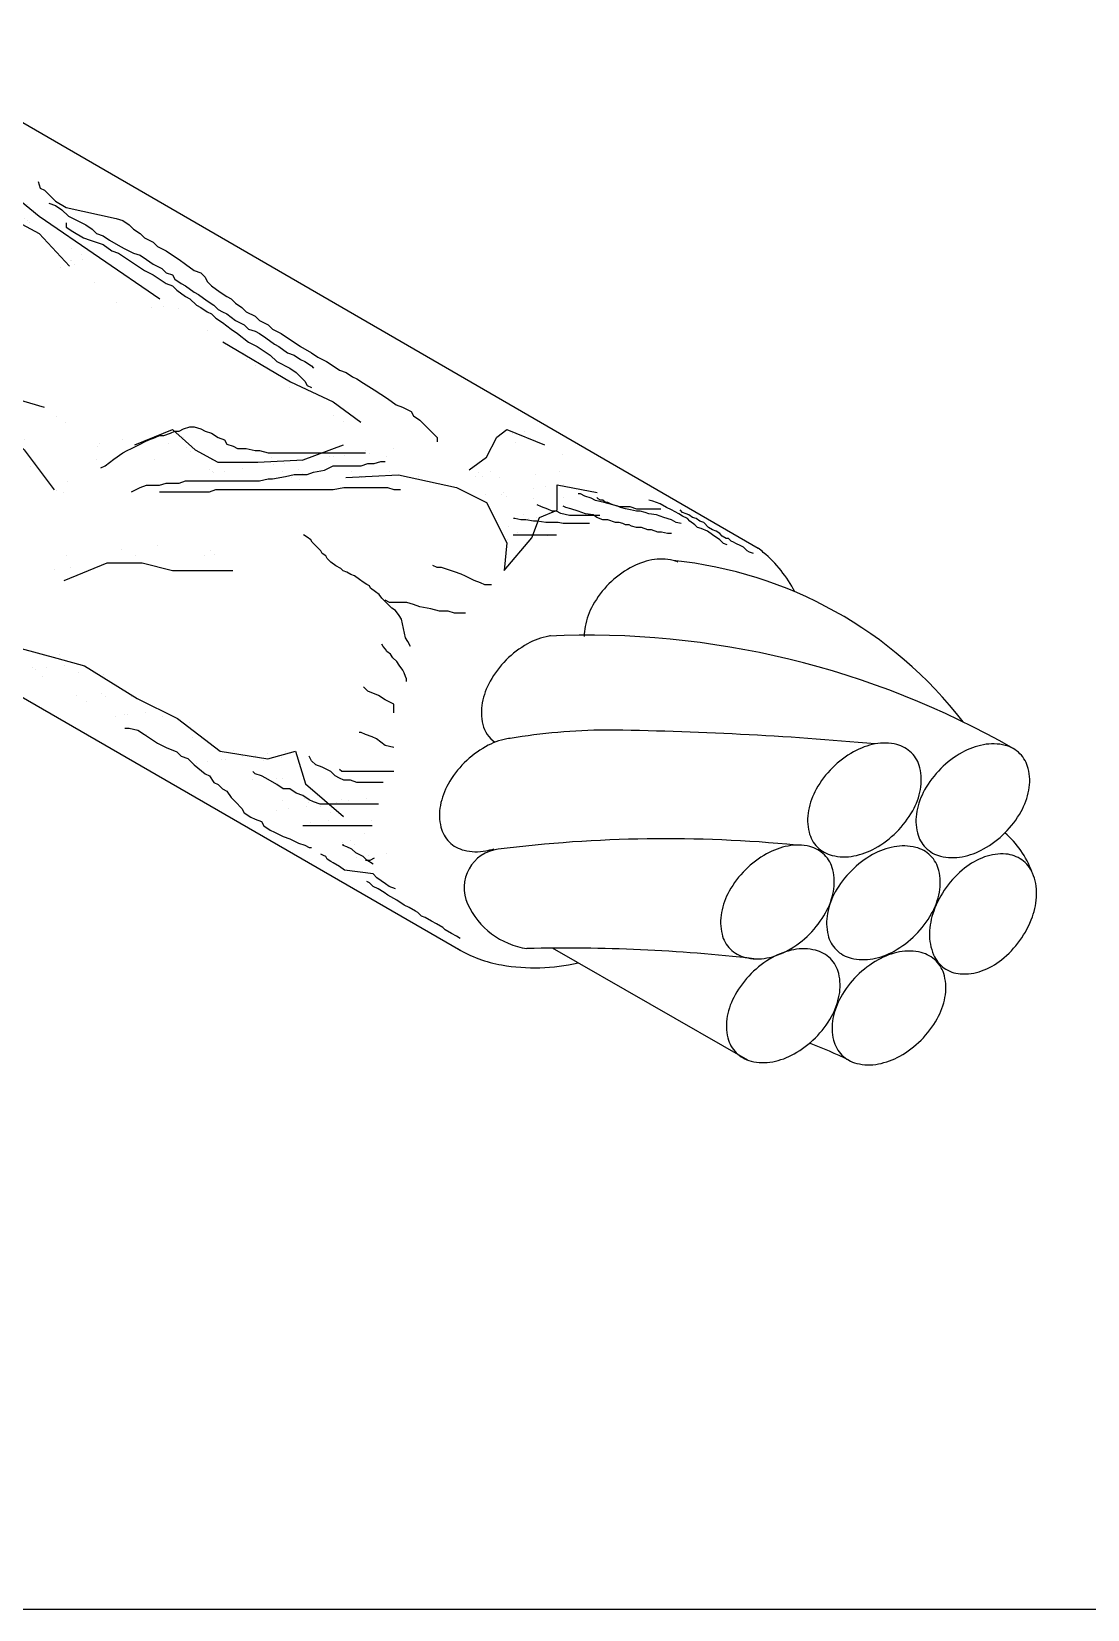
# Model space of a CAD drawing. Extents: x -1836 to 8857, y -4220 to 3051.
# Drawn here: x 7553 to 7609.9, y 2457.9 to 2542.9 of the extents above; entities that cross this region are included whole.
import ezdxf

# ---------------------------------------------------------------- set-up
doc = ezdxf.new("R2010")
doc.units = 0
doc.header["$MEASUREMENT"] = 0
doc.layers.get('0').update_dxf_attribs({"linetype": 'CONTINUOUS'})
doc.layers.add('15', color=1, linetype='CONTINUOUS')
doc.layers.add('25', color=2, linetype='CONTINUOUS')

# ---------------------------------------------------------------- blocks, each defined once
blk = doc.blocks.new('*X55')
at = {"color": 0}
for p, q in [((4154.692, -675.104), (4154.692, -675.104)), ((4158.039, -676.789), (4158.039, -676.789)), ((4158.305, -677.217), (4158.305, -677.217)), ((4158.975, -677.466), (4158.975, -677.466)), ((4159.16, -677.634), (4159.16, -677.634)), ((4159.391, -677.726), (4159.391, -677.726)), ((4160.03, -678.432), (4160.03, -678.432)), ((4160.66, -678.728), (4160.66, -678.728)), ((4161.919, -679.33), (4161.919, -679.33)), ((4162.071, -679.62), (4162.071, -679.62)), ((4165.533, -681.444), (4165.533, -681.444)), ((4168.425, -682.694), (4168.425, -682.694)), ((4169.147, -683.557), (4169.147, -683.557)), ((4169.185, -683.188), (4169.185, -683.188)), ((4169.667, -683.489), (4169.667, -683.489)), ((4170.18, -684.1), (4170.18, -684.1)), ((4170.364, -684.269), (4170.364, -684.269)), ((4170.407, -683.957), (4170.407, -683.957)), ((4170.829, -684.225), (4170.829, -684.225)), ((4171.426, -684.292), (4171.426, -684.292)), ((4172.347, -685.192), (4172.347, -685.192)), ((4172.695, -685.294), (4172.695, -685.294)), ((4172.76, -685.67), (4172.76, -685.67)), ((4173.281, -685.602), (4173.281, -685.602)), ((4174.107, -686.186), (4174.107, -686.186)), ((4174.329, -686.455), (4174.329, -686.455)), ((4174.751, -686.724), (4174.751, -686.724)), ((4175.459, -687.123), (4175.459, -687.123)), ((4176.269, -687.691), (4176.269, -687.691)), ((4176.374, -687.784), (4176.374, -687.784)), ((4176.895, -687.715), (4176.895, -687.715)), ((4177.47, -687.148), (4177.47, -687.148)), ((4177.708, -687.608), (4177.708, -687.608)), ((4176.728, -688.125), (4176.728, -688.125)), ((4178.34, -687.945), (4178.34, -687.945)), ((4179.429, -688.028), (4179.429, -688.028)), ((4178.251, -688.953), (4178.251, -688.953)), ((4178.673, -689.222), (4178.673, -689.222)), ((4179.335, -688.857), (4179.335, -688.857)), ((4179.519, -689.026), (4179.519, -689.026)), ((4180.698, -689.029), (4180.698, -689.029)), ((4179.988, -689.897), (4179.988, -689.897)), ((4180.389, -689.823), (4180.389, -689.823)), ((4180.509, -689.829), (4180.509, -689.829)), ((4181.322, -689.722), (4181.322, -689.722)), ((4182.109, -689.921), (4182.109, -689.921)), ((4183.305, -690.184), (4183.305, -690.184)), ((4181.385, -690.735), (4181.385, -690.735)), ((4181.569, -690.904), (4181.569, -690.904)), ((4183.461, -690.859), (4183.461, -690.859)), ((4183.602, -692.011), (4183.602, -692.011)), ((4184.122, -691.942), (4184.122, -691.942)), ((4184.73, -691.86), (4184.73, -691.86)), ((4184.935, -691.835), (4184.935, -691.835)), ((4185.287, -691.446), (4185.287, -691.446)), ((4185.708, -691.715), (4185.708, -691.715)), ((4186.294, -691.656), (4186.294, -691.656)), ((4186.44, -691.736), (4186.44, -691.736)), ((4186.625, -691.905), (4186.625, -691.905)), ((4186.814, -691.588), (4186.814, -691.588)), ((4187.431, -691.763), (4187.431, -691.763)), ((4187.627, -691.481), (4187.627, -691.481)), ((4186.142, -692.752), (4186.142, -692.752)), ((4187.227, -692.682), (4187.227, -692.682)), ((4187.495, -692.702), (4187.495, -692.702)), ((4187.216, -694.124), (4187.216, -694.124)), ((4187.494, -693.69), (4187.494, -693.69)), ((4187.736, -694.055), (4187.736, -694.055)), ((4188.49, -693.614), (4188.49, -693.614)), ((4188.549, -693.948), (4188.549, -693.948)), ((4188.674, -693.783), (4188.674, -693.783)), ((4189.209, -693.945), (4189.209, -693.945)), ((4189.63, -694.213), (4189.63, -694.213)), ((4189.907, -693.77), (4189.907, -693.77)), ((4190.112, -693.656), (4190.112, -693.656)), ((4190.428, -693.701), (4190.428, -693.701)), ((4191.241, -693.594), (4191.241, -693.594)), ((4188.763, -694.691), (4188.763, -694.691)), ((4189.544, -694.58), (4189.544, -694.58)), ((4191.464, -694.594), (4191.464, -694.594)), ((4190.175, -695.583), (4190.175, -695.583)), ((4190.54, -695.492), (4190.54, -695.492)), ((4191.148, -695.18), (4191.148, -695.18)), ((4190.724, -695.661), (4190.724, -695.661)), ((4190.829, -696.237), (4190.829, -696.237)), ((4191.35, -696.169), (4191.35, -696.169)), ((4192.163, -696.062), (4192.163, -696.062))]:
    blk.add_line(p, q, dxfattribs=at)
blk = doc.blocks.new('*X56')
at = {"color": 0}
for p, q in [((4163.139, -661.42), (4163.139, -661.42)), ((4164.899, -661.1), (4164.899, -661.1)), ((4165.411, -661.256), (4165.411, -661.256)), ((4166.253, -661.414), (4166.253, -661.414)), ((4168.775, -661.019), (4168.775, -661.019)), ((4163.56, -661.688), (4163.56, -661.688)), ((4162.762, -662.774), (4162.762, -662.774)), ((4168.193, -662.65), (4168.193, -662.65)), ((4168.488, -662.931), (4168.488, -662.931)), ((4169.846, -662.752), (4169.846, -662.752)), ((4170.367, -662.683), (4170.367, -662.683)), ((4170.824, -662.897), (4170.824, -662.897)), ((4171.18, -662.576), (4171.18, -662.576)), ((4171.307, -662.644), (4171.307, -662.644)), ((4162.291, -663.746), (4162.291, -663.746)), ((4162.857, -663.216), (4162.857, -663.216)), ((4163.104, -663.639), (4163.104, -663.639)), ((4163.758, -663.686), (4163.758, -663.686)), ((4168.032, -663.195), (4168.032, -663.195)), ((4170.733, -663.097), (4170.733, -663.097)), ((4173.351, -663.064), (4173.351, -663.064)), ((4161.771, -663.815), (4161.771, -663.815)), ((4167.482, -664.187), (4167.482, -664.187)), ((4167.818, -663.775), (4167.818, -663.775)), ((4169.444, -664.087), (4169.444, -664.087)), ((4170.175, -663.912), (4170.175, -663.912)), ((4170.596, -664.181), (4170.596, -664.181)), ((4171.82, -663.809), (4171.82, -663.809)), ((4172.002, -664.099), (4172.002, -664.099)), ((4172.004, -663.978), (4172.004, -663.978)), ((4173.289, -663.907), (4173.289, -663.907)), ((4173.71, -664.175), (4173.71, -664.175)), ((4174.703, -664.002), (4174.703, -664.002)), ((4162.772, -665.165), (4162.772, -665.165)), ((4162.92, -665.143), (4162.92, -665.143)), ((4170.796, -665.024), (4170.796, -665.024)), ((4171.289, -665.151), (4171.289, -665.151)), ((4172.102, -665.044), (4172.102, -665.044)), ((4172.114, -665.148), (4172.114, -665.148)), ((4173.869, -665.687), (4173.869, -665.687)), ((4174.054, -665.856), (4174.054, -665.856)), ((4162.693, -666.283), (4162.693, -666.283)), ((4162.801, -666.442), (4162.801, -666.442)), ((4163.213, -666.214), (4163.213, -666.214)), ((4164.026, -666.107), (4164.026, -666.107)), ((4164.188, -666.144), (4164.188, -666.144)), ((4174.096, -666.411), (4174.096, -666.411)), ((4162.986, -666.611), (4162.986, -666.611)), ((4165.176, -666.696), (4165.176, -666.696)), ((4165.6, -667.036), (4165.6, -667.036)), ((4174.518, -666.679), (4174.518, -666.679)), ((4174.924, -666.653), (4174.924, -666.653)), ((4175.715, -667.157), (4175.715, -667.157)), ((4176.035, -666.93), (4176.035, -666.93)), ((4163.856, -667.408), (4163.856, -667.408)), ((4175.919, -667.566), (4175.919, -667.566)), ((4176.036, -667.647), (4176.036, -667.647)), ((4176.103, -667.734), (4176.103, -667.734)), ((4164.135, -668.682), (4164.135, -668.682)), ((4164.251, -668.071), (4164.251, -668.071)), ((4164.851, -668.32), (4164.851, -668.32)), ((4164.948, -668.575), (4164.948, -668.575)), ((4165.035, -668.489), (4165.035, -668.489)), ((4163.046, -668.996), (4163.046, -668.996)), ((4163.615, -668.75), (4163.615, -668.75)), ((4165.562, -668.932), (4165.562, -668.932)), ((4165.983, -669.201), (4165.983, -669.201)), ((4178.018, -668.909), (4178.018, -668.909)), ((4178.44, -669.178), (4178.44, -669.178)), ((4178.516, -669.378), (4178.516, -669.378)), ((4164.314, -669.998), (4164.314, -669.998)), ((4177.51, -669.749), (4177.51, -669.749)), ((4177.969, -669.444), (4177.969, -669.444)), ((4177.996, -669.446), (4177.996, -669.446)), ((4178.153, -669.613), (4178.153, -669.613)), ((4164.387, -670.173), (4164.387, -670.173)), ((4167.501, -670.168), (4167.501, -670.168)), ((4179.023, -670.41), (4179.023, -670.41)), ((4165.057, -671.15), (4165.057, -671.15)), ((4165.726, -670.89), (4165.726, -670.89)), ((4165.87, -671.043), (4165.87, -671.043)), ((4166.369, -671.436), (4166.369, -671.436)), ((4169.483, -671.43), (4169.483, -671.43)), ((4180.018, -671.322), (4180.018, -671.322)), ((4182.13, -671.491), (4182.13, -671.491)), ((4163.677, -671.71), (4163.677, -671.71)), ((4164.377, -671.925), (4164.377, -671.925)), ((4164.949, -672.042), (4164.949, -672.042)), ((4166.791, -671.705), (4166.791, -671.705)), ((4167.078, -671.827), (4167.078, -671.827)), ((4169.905, -671.699), (4169.905, -671.699)), ((4181.609, -671.56), (4181.609, -671.56)), ((4182.832, -671.59), (4182.832, -671.59)), ((4165.195, -672.677), (4165.195, -672.677)), ((4165.789, -672.817), (4165.789, -672.817)), ((4165.944, -672.954), (4165.944, -672.954)), ((4171.423, -672.666), (4171.423, -672.666)), ((4184.1, -672.592), (4184.1, -672.592)), ((4165.979, -673.617), (4165.979, -673.617)), ((4166.128, -673.123), (4166.128, -673.123)), ((4166.792, -673.51), (4166.792, -673.51)), ((4185.512, -673.484), (4185.512, -673.484)), ((4185.744, -673.605), (4185.744, -673.605)), ((4165.459, -673.686), (4165.459, -673.686)), ((4166.998, -673.92), (4166.998, -673.92)), ((4167.141, -673.754), (4167.141, -673.754)), ((4167.177, -673.94), (4167.177, -673.94)), ((4173.405, -673.929), (4173.405, -673.929)), ((4173.827, -674.197), (4173.827, -674.197)), ((4185.862, -673.906), (4185.862, -673.906)), ((4186.283, -674.175), (4186.283, -674.175)), ((4175.345, -675.165), (4175.345, -675.165)), ((4187.801, -675.142), (4187.801, -675.142)), ((4177.327, -676.427), (4177.327, -676.427)), ((4189.783, -676.405), (4189.783, -676.405)), ((4173.792, -676.552), (4173.792, -676.552)), ((4174.104, -676.799), (4174.104, -676.799)), ((4177.749, -676.696), (4177.749, -676.696)), ((4190.205, -676.673), (4190.205, -676.673)), ((4197.834, -677.191), (4197.834, -677.191)), ((4198.355, -677.123), (4198.355, -677.123)), ((4175.099, -677.711), (4175.099, -677.711)), ((4175.144, -677.489), (4175.144, -677.489)), ((4175.283, -677.88), (4175.283, -677.88)), ((4175.378, -677.558), (4175.378, -677.558)), ((4175.899, -677.49), (4175.899, -677.49)), ((4179.16, -677.8), (4179.16, -677.8)), ((4179.267, -677.663), (4179.267, -677.663)), ((4180.32, -677.468), (4180.32, -677.468)), ((4182.381, -677.657), (4182.381, -677.657)), ((4183.02, -677.371), (4183.02, -677.371)), ((4183.161, -677.834), (4183.161, -677.834)), ((4192.451, -677.9), (4192.451, -677.9)), ((4197.952, -677.629), (4197.952, -677.629)), ((4176.413, -678.491), (4176.413, -678.491)), ((4179.114, -678.394), (4179.114, -678.394)), ((4181.731, -678.36), (4181.731, -678.36)), ((4183.345, -678.003), (4183.345, -678.003)), ((4184.289, -678.372), (4184.289, -678.372)), ((4186.99, -678.275), (4186.99, -678.275)), ((4187.067, -678.609), (4187.067, -678.609)), ((4187.588, -678.54), (4187.588, -678.54)), ((4188.401, -678.433), (4188.401, -678.433)), ((4189.608, -678.242), (4189.608, -678.242)), ((4189.759, -678.254), (4189.759, -678.254)), ((4190.279, -678.186), (4190.279, -678.186)), ((4191.092, -678.079), (4191.092, -678.079)), ((4191.223, -677.957), (4191.223, -677.957)), ((4191.407, -678.126), (4191.407, -678.126)), ((4192.166, -678.254), (4192.166, -678.254)), ((4200.043, -678.136), (4200.043, -678.136)), ((4176.153, -678.677), (4176.153, -678.677)), ((4184.215, -678.8), (4184.215, -678.8)), ((4184.363, -678.92), (4184.363, -678.92)), ((4184.375, -678.963), (4184.375, -678.963)), ((4184.896, -678.895), (4184.896, -678.895)), ((4185.709, -678.787), (4185.709, -678.787)), ((4187.477, -678.914), (4187.477, -678.914)), ((4187.899, -679.183), (4187.899, -679.183)), ((4188.217, -678.834), (4188.217, -678.834)), ((4188.259, -679.277), (4188.259, -679.277)), ((4188.401, -679.003), (4188.401, -679.003)), ((4190.591, -678.909), (4190.591, -678.909)), ((4190.96, -679.179), (4190.96, -679.179)), ((4191.013, -679.177), (4191.013, -679.177)), ((4192.277, -678.923), (4192.277, -678.923)), ((4193.578, -679.146), (4193.578, -679.146)), ((4196.136, -679.158), (4196.136, -679.158)), ((4196.279, -678.957), (4196.279, -678.957)), ((4196.463, -679.126), (4196.463, -679.126)), ((4196.819, -678.897), (4196.819, -678.897)), ((4197.241, -679.166), (4197.241, -679.166)), ((4198.837, -679.061), (4198.837, -679.061)), ((4199.933, -678.892), (4199.933, -678.892)), ((4177.149, -679.589), (4177.149, -679.589)), ((4177.333, -679.758), (4177.333, -679.758)), ((4177.634, -679.851), (4177.634, -679.851)), ((4177.825, -679.383), (4177.825, -679.383)), ((4196.064, -680.013), (4196.064, -680.013)), ((4196.585, -679.945), (4196.585, -679.945)), ((4197.333, -679.923), (4197.333, -679.923)), ((4197.398, -679.838), (4197.398, -679.838)), ((4197.547, -680.05), (4197.547, -680.05)), ((4198.756, -679.659), (4198.756, -679.659)), ((4199.277, -679.59), (4199.277, -679.59)), ((4200.09, -679.483), (4200.09, -679.483)), ((4198.759, -680.133), (4198.759, -680.133)), ((4200.106, -680.062), (4200.106, -680.062)), ((4197.627, -681.402), (4197.627, -681.402)), ((4198.328, -680.835), (4198.328, -680.835)), ((4198.513, -681.004), (4198.513, -681.004)), ((4198.9, -680.988), (4198.9, -680.988)), ((4197.61, -681.977), (4197.61, -681.977)), ((4198.049, -681.67), (4198.049, -681.67)), ((4199.383, -681.801), (4199.383, -681.801)), ((4177.768, -682.677), (4177.768, -682.677)), ((4180.253, -682.433), (4180.253, -682.433)), ((4180.882, -682.671), (4180.882, -682.671)), ((4181.857, -682.214), (4181.857, -682.214)), ((4183.996, -682.666), (4183.996, -682.666)), ((4184.254, -682.468), (4184.254, -682.468)), ((4184.438, -682.637), (4184.438, -682.637)), ((4197.507, -682.413), (4197.507, -682.413)), ((4177.247, -683.311), (4177.247, -683.311)), ((4177.95, -683.236), (4177.95, -683.236))]:
    blk.add_line(p, q, dxfattribs=at)

msp = doc.modelspace()

# ---------------------------------------------------------------- linework, layer by layer
at = {"layer": '15'}
for p, q in [((7544.073, 2542.898), (7592.185, 2515.061)), ((7528.678, 2520.804), (7576.165, 2493.387)), ((7591.62, 2487.486), (7581.095, 2493.518))]:
    msp.add_line(p, q, dxfattribs=at)
at = {"layer": '15', "color": 1}
for p, q in [((7553.382, 2534.815), (7553.499, 2534.465)), ((7553.499, 2534.465), (7553.733, 2534.348)), ((7553.733, 2534.348), (7554.318, 2533.764)), ((7553.967, 2533.647), (7554.318, 2533.53)), ((7554.318, 2533.764), (7554.902, 2533.413)), ((7554.318, 2533.53), (7554.668, 2533.296)), ((7554.668, 2533.296), (7555.019, 2532.946)), ((7554.902, 2533.413), (7557.591, 2532.829)), ((7554.902, 2532.595), (7554.902, 2532.362)), ((7554.902, 2532.362), (7555.253, 2532.128)), ((7555.019, 2532.946), (7555.487, 2532.712)), ((7555.487, 2532.712), (7555.954, 2532.479)), ((7555.954, 2532.479), (7556.305, 2532.245)), ((7557.591, 2532.829), (7557.942, 2532.712)), ((7557.942, 2532.712), (7558.292, 2532.479)), ((7558.292, 2532.479), (7558.526, 2532.245)), ((7555.253, 2532.128), (7555.837, 2531.777)), ((7555.837, 2531.777), (7556.188, 2531.661)), ((7556.188, 2531.661), (7556.889, 2531.427)), ((7556.305, 2532.245), (7556.539, 2532.011)), ((7556.539, 2532.011), (7556.889, 2531.894)), ((7556.889, 2531.894), (7557.24, 2531.661)), ((7557.24, 2531.661), (7557.825, 2531.31)), ((7558.526, 2532.245), (7558.877, 2532.011)), ((7558.877, 2532.011), (7559.111, 2531.777)), ((7559.111, 2531.777), (7559.578, 2531.544)), ((7559.578, 2531.544), (7559.812, 2531.31)), ((7556.889, 2531.427), (7557.357, 2531.076)), ((7557.357, 2531.076), (7557.708, 2530.96)), ((7557.708, 2530.96), (7558.409, 2530.492)), ((7557.825, 2531.31), (7558.058, 2531.193)), ((7558.058, 2531.193), (7558.526, 2530.96)), ((7558.526, 2530.96), (7558.877, 2530.843)), ((7558.877, 2530.843), (7559.227, 2530.609)), ((7559.812, 2531.31), (7560.28, 2531.076)), ((7560.28, 2531.076), (7560.63, 2530.843)), ((7560.63, 2530.843), (7560.981, 2530.609)), ((7558.409, 2530.492), (7559.111, 2530.025)), ((7559.111, 2530.025), (7559.578, 2529.791)), ((7559.227, 2530.609), (7559.578, 2530.375)), ((7559.578, 2530.375), (7560.046, 2530.142)), ((7559.578, 2529.791), (7560.28, 2529.324)), ((7560.046, 2530.142), (7560.28, 2529.908)), ((7560.28, 2529.908), (7560.63, 2529.791)), ((7560.63, 2529.791), (7560.747, 2529.557)), ((7560.981, 2530.609), (7561.332, 2530.375)), ((7561.332, 2530.375), (7561.799, 2530.025)), ((7561.799, 2530.025), (7562.15, 2529.908)), ((7562.15, 2529.908), (7562.384, 2529.674)), ((7560.28, 2529.324), (7560.63, 2529.207)), ((7560.63, 2529.207), (7560.864, 2528.973)), ((7560.747, 2529.557), (7561.098, 2529.324)), ((7560.864, 2528.973), (7561.332, 2528.623)), ((7561.098, 2529.324), (7561.332, 2529.207)), ((7561.332, 2529.207), (7561.799, 2528.856)), ((7562.384, 2529.674), (7562.501, 2529.441)), ((7562.501, 2529.441), (7562.735, 2529.207)), ((7562.735, 2529.207), (7563.202, 2528.856)), ((7561.332, 2528.623), (7561.566, 2528.506)), ((7561.566, 2528.506), (7561.916, 2528.155)), ((7561.799, 2528.856), (7562.033, 2528.74)), ((7561.916, 2528.155), (7562.15, 2528.038)), ((7562.033, 2528.74), (7562.501, 2528.389)), ((7562.501, 2528.389), (7562.851, 2528.155)), ((7562.851, 2528.155), (7563.085, 2527.922)), ((7563.202, 2528.856), (7563.553, 2528.623)), ((7563.553, 2528.623), (7563.787, 2528.506)), ((7563.787, 2528.506), (7564.02, 2528.272)), ((7564.02, 2528.272), (7564.371, 2528.038)), ((7562.15, 2528.038), (7562.501, 2527.805)), ((7562.501, 2527.805), (7562.735, 2527.688)), ((7562.735, 2527.688), (7562.968, 2527.454)), ((7562.968, 2527.454), (7563.319, 2527.221)), ((7563.085, 2527.922), (7563.319, 2527.805)), ((7563.319, 2527.805), (7563.553, 2527.688)), ((7563.553, 2527.688), (7564.02, 2527.337)), ((7564.02, 2527.337), (7564.488, 2527.104)), ((7564.371, 2528.038), (7564.605, 2527.805)), ((7564.605, 2527.805), (7565.073, 2527.571)), ((7565.073, 2527.571), (7565.306, 2527.337)), ((7565.306, 2527.337), (7565.774, 2527.104)), ((7563.319, 2527.221), (7563.787, 2526.87)), ((7563.787, 2526.87), (7564.137, 2526.636)), ((7564.137, 2526.636), (7564.722, 2526.169)), ((7564.488, 2527.104), (7564.722, 2526.87)), ((7564.722, 2526.87), (7565.073, 2526.753)), ((7565.073, 2526.753), (7565.306, 2526.636)), ((7565.306, 2526.636), (7565.657, 2526.403)), ((7565.657, 2526.403), (7566.125, 2526.052)), ((7565.774, 2527.104), (7566.008, 2526.87)), ((7566.008, 2526.87), (7566.475, 2526.636)), ((7566.475, 2526.636), (7566.826, 2526.403)), ((7566.826, 2526.403), (7567.177, 2526.169)), ((7564.722, 2526.169), (7565.19, 2525.935)), ((7565.19, 2525.935), (7565.891, 2525.468)), ((7566.125, 2526.052), (7566.359, 2525.935)), ((7566.359, 2525.935), (7566.826, 2525.585)), ((7566.826, 2525.585), (7567.177, 2525.468)), ((7567.177, 2526.169), (7567.528, 2525.935)), ((7567.528, 2525.935), (7568.112, 2525.585)), ((7568.112, 2525.585), (7568.463, 2525.351)), ((7565.891, 2525.468), (7566.242, 2525.117)), ((7566.242, 2525.117), (7566.943, 2524.767)), ((7566.943, 2524.767), (7567.294, 2524.533)), ((7567.177, 2525.468), (7567.528, 2525.234)), ((7567.528, 2525.234), (7567.761, 2525.117)), ((7567.761, 2525.117), (7568.112, 2524.884)), ((7568.112, 2524.884), (7568.229, 2524.767)), ((7568.463, 2525.351), (7568.93, 2525.117)), ((7568.93, 2525.117), (7569.281, 2524.884)), ((7569.281, 2524.884), (7569.632, 2524.65)), ((7567.294, 2524.533), (7567.761, 2524.066)), ((7567.761, 2524.066), (7567.878, 2523.832)), ((7569.632, 2524.65), (7569.983, 2524.533)), ((7569.983, 2524.533), (7570.333, 2524.3)), ((7570.333, 2524.3), (7570.567, 2524.183)), ((7570.567, 2524.183), (7570.918, 2523.949)), ((7570.918, 2523.949), (7571.502, 2523.598)), ((7567.878, 2523.832), (7568.112, 2523.715)), ((7571.502, 2523.598), (7571.853, 2523.365)), ((7571.853, 2523.365), (7572.204, 2523.131)), ((7572.204, 2523.131), (7572.671, 2522.781)), ((7572.671, 2522.781), (7573.022, 2522.664)), ((7573.022, 2522.664), (7573.49, 2522.43)), ((7573.49, 2522.43), (7573.606, 2522.196)), ((7573.606, 2522.196), (7573.957, 2521.963)), ((7560.513, 2521.262), (7560.747, 2521.378)), ((7560.747, 2521.378), (7560.981, 2521.378)), ((7560.981, 2521.378), (7561.215, 2521.495)), ((7561.215, 2521.495), (7561.566, 2521.612)), ((7561.566, 2521.612), (7561.799, 2521.612)), ((7561.799, 2521.612), (7562.15, 2521.495)), ((7562.15, 2521.495), (7562.384, 2521.378)), ((7562.384, 2521.378), (7562.735, 2521.262)), ((7573.957, 2521.963), (7574.425, 2521.495)), ((7574.425, 2521.495), (7574.892, 2521.028)), ((7558.175, 2520.327), (7558.409, 2520.444)), ((7558.409, 2520.444), (7558.877, 2520.677)), ((7558.877, 2520.677), (7559.111, 2520.794)), ((7559.111, 2520.794), (7559.344, 2520.911)), ((7559.344, 2520.911), (7559.695, 2521.028)), ((7559.695, 2521.028), (7559.929, 2521.145)), ((7559.929, 2521.145), (7560.163, 2521.145)), ((7560.163, 2521.145), (7560.513, 2521.262)), ((7562.735, 2521.262), (7563.085, 2521.028)), ((7563.085, 2521.028), (7563.436, 2520.911)), ((7563.436, 2520.911), (7563.553, 2520.677)), ((7563.553, 2520.677), (7563.904, 2520.561)), ((7563.904, 2520.561), (7564.137, 2520.444)), ((7564.137, 2520.444), (7564.605, 2520.444)), ((7564.605, 2520.444), (7565.073, 2520.327)), ((7574.892, 2521.028), (7574.892, 2520.794)), ((7557.006, 2519.509), (7557.474, 2519.859)), ((7557.474, 2519.859), (7557.942, 2520.21)), ((7557.942, 2520.21), (7558.175, 2520.327)), ((7565.073, 2520.327), (7565.306, 2520.327)), ((7565.306, 2520.327), (7565.774, 2520.21)), ((7565.774, 2520.21), (7571.035, 2520.21)), ((7570.801, 2519.509), (7571.152, 2519.626)), ((7571.152, 2519.626), (7571.502, 2519.626)), ((7571.502, 2519.626), (7571.853, 2519.743)), ((7571.853, 2519.743), (7572.087, 2519.743)), ((7556.773, 2519.392), (7557.006, 2519.509)), ((7565.306, 2518.691), (7565.774, 2518.808)), ((7565.774, 2518.808), (7566.008, 2518.808)), ((7566.008, 2518.808), (7566.709, 2518.925)), ((7566.709, 2518.925), (7567.177, 2519.042)), ((7567.177, 2519.042), (7567.878, 2519.042)), ((7567.878, 2519.042), (7568.229, 2519.158)), ((7568.229, 2519.158), (7568.813, 2519.275)), ((7568.813, 2519.275), (7569.281, 2519.509)), ((7569.281, 2519.509), (7570.801, 2519.509)), ((7558.409, 2518.107), (7558.877, 2518.341)), ((7558.877, 2518.341), (7559.227, 2518.457)), ((7559.227, 2518.457), (7559.929, 2518.457)), ((7559.929, 2518.457), (7560.28, 2518.574)), ((7559.929, 2518.107), (7562.618, 2518.107)), ((7560.28, 2518.574), (7560.981, 2518.574)), ((7560.981, 2518.574), (7561.332, 2518.691)), ((7561.332, 2518.691), (7565.306, 2518.691)), ((7562.618, 2518.107), (7562.968, 2518.224)), ((7562.968, 2518.224), (7569.281, 2518.224)), ((7569.281, 2518.224), (7569.866, 2518.341)), ((7569.866, 2518.341), (7572.204, 2518.341)), ((7572.204, 2518.341), (7572.554, 2518.224)), ((7572.554, 2518.224), (7572.905, 2518.224)), ((7582.608, 2517.99), (7582.491, 2517.99)), ((7582.842, 2517.873), (7582.608, 2517.99)), ((7580.504, 2517.289), (7580.27, 2517.406)), ((7580.854, 2517.172), (7580.504, 2517.289)), ((7581.088, 2517.055), (7580.854, 2517.172)), ((7581.322, 2517.055), (7581.088, 2517.055)), ((7581.556, 2516.938), (7581.322, 2517.055)), ((7581.815, 2517.259), (7581.681, 2517.326)), ((7582.083, 2517.192), (7581.815, 2517.259)), ((7582.485, 2517.058), (7582.083, 2517.192)), ((7582.887, 2516.924), (7582.485, 2517.058)), ((7583.192, 2517.756), (7582.842, 2517.873)), ((7583.426, 2517.639), (7583.192, 2517.756)), ((7583.894, 2517.523), (7583.426, 2517.639)), ((7583.556, 2517.727), (7583.489, 2517.794)), ((7583.69, 2517.66), (7583.556, 2517.727)), ((7583.824, 2517.66), (7583.69, 2517.66)), ((7583.958, 2517.527), (7583.824, 2517.66)), ((7584.361, 2517.406), (7583.894, 2517.523)), ((7584.092, 2517.527), (7583.958, 2517.527)), ((7584.226, 2517.46), (7584.092, 2517.527)), ((7584.36, 2517.393), (7584.226, 2517.46)), ((7584.628, 2517.326), (7584.36, 2517.393)), ((7584.712, 2517.289), (7584.361, 2517.406)), ((7584.762, 2517.259), (7584.628, 2517.326)), ((7585.297, 2517.289), (7584.712, 2517.289)), ((7585.03, 2517.192), (7584.762, 2517.259)), ((7585.298, 2517.125), (7585.03, 2517.192)), ((7585.647, 2517.172), (7585.297, 2517.289)), ((7585.632, 2517.058), (7585.298, 2517.125)), ((7585.833, 2517.058), (7585.632, 2517.058)), ((7586.933, 2517.172), (7585.647, 2517.172)), ((7586.101, 2516.991), (7585.833, 2517.058)), ((7586.503, 2517.593), (7586.302, 2517.66)), ((7586.704, 2517.527), (7586.503, 2517.593)), ((7586.905, 2517.46), (7586.704, 2517.527)), ((7587.24, 2517.259), (7586.905, 2517.46)), ((7587.508, 2517.125), (7587.24, 2517.259)), ((7587.909, 2516.924), (7587.508, 2517.125)), ((7588.11, 2516.991), (7587.976, 2517.125)), ((7579.069, 2516.656), (7579.002, 2516.656)), ((7579.404, 2516.589), (7579.069, 2516.656)), ((7579.672, 2516.589), (7579.404, 2516.589)), ((7580.074, 2516.523), (7579.672, 2516.589)), ((7580.275, 2516.523), (7580.074, 2516.523)), ((7580.744, 2516.456), (7580.275, 2516.523)), ((7581.413, 2516.456), (7580.744, 2516.456)), ((7581.681, 2516.389), (7581.413, 2516.456)), ((7582.023, 2516.822), (7581.556, 2516.938)), ((7583.088, 2516.389), (7581.681, 2516.389)), ((7583.66, 2516.822), (7582.023, 2516.822)), ((7583.288, 2516.857), (7582.887, 2516.924)), ((7583.489, 2516.723), (7583.288, 2516.857)), ((7583.824, 2516.589), (7583.489, 2516.723)), ((7584.092, 2516.589), (7583.824, 2516.589)), ((7584.494, 2516.456), (7584.092, 2516.589)), ((7584.695, 2516.456), (7584.494, 2516.456)), ((7584.896, 2516.389), (7584.695, 2516.456)), ((7585.03, 2516.322), (7584.896, 2516.389)), ((7585.231, 2516.322), (7585.03, 2516.322)), ((7585.365, 2516.255), (7585.231, 2516.322)), ((7585.632, 2516.188), (7585.365, 2516.255)), ((7585.9, 2516.188), (7585.632, 2516.188)), ((7586.235, 2516.054), (7585.9, 2516.188)), ((7586.302, 2516.924), (7586.101, 2516.991)), ((7586.704, 2516.857), (7586.302, 2516.924)), ((7587.106, 2516.723), (7586.704, 2516.857)), ((7587.508, 2516.589), (7587.106, 2516.723)), ((7587.775, 2516.456), (7587.508, 2516.589)), ((7588.043, 2516.389), (7587.775, 2516.456)), ((7588.11, 2516.79), (7587.909, 2516.924)), ((7588.311, 2516.924), (7588.11, 2516.991)), ((7588.378, 2516.656), (7588.11, 2516.79)), ((7588.445, 2516.857), (7588.311, 2516.924)), ((7588.512, 2516.523), (7588.378, 2516.656)), ((7588.646, 2516.723), (7588.445, 2516.857)), ((7588.78, 2516.322), (7588.512, 2516.523)), ((7588.847, 2516.656), (7588.646, 2516.723)), ((7588.914, 2516.188), (7588.78, 2516.322)), ((7589.048, 2516.523), (7588.847, 2516.656)), ((7589.115, 2516.121), (7588.914, 2516.188)), ((7589.249, 2516.456), (7589.048, 2516.523)), ((7589.517, 2516.188), (7589.249, 2516.456)), ((7589.718, 2516.054), (7589.517, 2516.188)), ((7567.885, 2515.652), (7567.684, 2515.786)), ((7568.086, 2515.518), (7567.885, 2515.652)), ((7568.153, 2515.385), (7568.086, 2515.518)), ((7568.354, 2515.184), (7568.153, 2515.385)), ((7581.322, 2515.77), (7578.984, 2515.77)), ((7586.436, 2516.054), (7586.235, 2516.054)), ((7586.771, 2515.92), (7586.436, 2516.054)), ((7586.972, 2515.92), (7586.771, 2515.92)), ((7587.307, 2515.853), (7586.972, 2515.92)), ((7587.508, 2515.853), (7587.307, 2515.853)), ((7589.45, 2515.987), (7589.115, 2516.121)), ((7589.718, 2515.786), (7589.45, 2515.987)), ((7589.919, 2515.987), (7589.718, 2516.054)), ((7590.119, 2515.518), (7589.718, 2515.786)), ((7590.119, 2515.853), (7589.919, 2515.987)), ((7590.253, 2515.719), (7590.119, 2515.853)), ((7590.32, 2515.318), (7590.119, 2515.518)), ((7590.454, 2515.585), (7590.253, 2515.719)), ((7590.588, 2515.585), (7590.454, 2515.585)), ((7590.722, 2515.452), (7590.588, 2515.585)), ((7590.856, 2515.385), (7590.722, 2515.452)), ((7590.99, 2515.318), (7590.856, 2515.385)), ((7568.622, 2514.916), (7568.354, 2515.184)), ((7568.689, 2514.782), (7568.622, 2514.916)), ((7568.89, 2514.648), (7568.689, 2514.782)), ((7568.957, 2514.514), (7568.89, 2514.648)), ((7569.158, 2514.314), (7568.957, 2514.514)), ((7590.521, 2515.251), (7590.32, 2515.318)), ((7591.258, 2515.184), (7590.99, 2515.318)), ((7591.392, 2515.117), (7591.258, 2515.184)), ((7591.593, 2514.916), (7591.392, 2515.117)), ((7591.727, 2514.849), (7591.593, 2514.916)), ((7591.928, 2514.782), (7591.727, 2514.849)), ((7569.426, 2514.113), (7569.158, 2514.314)), ((7569.694, 2513.979), (7569.426, 2514.113)), ((7569.828, 2513.845), (7569.694, 2513.979)), ((7570.028, 2513.778), (7569.828, 2513.845)), ((7570.229, 2513.644), (7570.028, 2513.778)), ((7570.43, 2513.577), (7570.229, 2513.644)), ((7574.892, 2514.017), (7574.659, 2514.134)), ((7575.126, 2514.017), (7574.892, 2514.017)), ((7575.828, 2513.784), (7575.126, 2514.017)), ((7576.178, 2513.667), (7575.828, 2513.784)), ((7576.412, 2513.55), (7576.178, 2513.667)), ((7570.698, 2513.377), (7570.43, 2513.577)), ((7570.899, 2513.243), (7570.698, 2513.377)), ((7571.1, 2513.109), (7570.899, 2513.243)), ((7571.234, 2513.042), (7571.1, 2513.109)), ((7571.301, 2512.908), (7571.234, 2513.042)), ((7571.569, 2512.707), (7571.301, 2512.908)), ((7576.88, 2513.316), (7576.412, 2513.55)), ((7577.23, 2513.199), (7576.88, 2513.316)), ((7577.464, 2513.083), (7577.23, 2513.199)), ((7577.815, 2513.083), (7577.464, 2513.083)), ((7571.77, 2512.573), (7571.569, 2512.707)), ((7571.904, 2512.372), (7571.77, 2512.573)), ((7572.038, 2512.239), (7571.904, 2512.372)), ((7572.439, 2511.837), (7572.038, 2512.239)), ((7572.321, 2512.148), (7572.087, 2512.265)), ((7573.256, 2512.148), (7572.321, 2512.148)), ((7573.606, 2512.031), (7573.256, 2512.148)), ((7573.957, 2511.914), (7573.606, 2512.031)), ((7572.64, 2511.703), (7572.439, 2511.837)), ((7572.841, 2511.435), (7572.64, 2511.703)), ((7572.975, 2511.235), (7572.841, 2511.435)), ((7573.176, 2510.231), (7572.975, 2511.235)), ((7574.542, 2511.797), (7573.957, 2511.914)), ((7575.009, 2511.68), (7574.542, 2511.797)), ((7575.477, 2511.68), (7575.009, 2511.68)), ((7575.828, 2511.564), (7575.477, 2511.68)), ((7576.412, 2511.564), (7575.828, 2511.564)), ((7571.971, 2509.762), (7571.904, 2509.896)), ((7572.104, 2509.628), (7571.971, 2509.762)), ((7572.171, 2509.494), (7572.104, 2509.628)), ((7572.372, 2509.36), (7572.171, 2509.494)), ((7573.31, 2510.03), (7573.176, 2510.231)), ((7573.444, 2509.762), (7573.31, 2510.03)), ((7572.506, 2509.16), (7572.372, 2509.36)), ((7572.707, 2508.959), (7572.506, 2509.16)), ((7572.841, 2508.758), (7572.707, 2508.959)), ((7573.042, 2508.49), (7572.841, 2508.758)), ((7573.109, 2508.356), (7573.042, 2508.49)), ((7573.176, 2508.155), (7573.109, 2508.356)), ((7573.243, 2508.022), (7573.176, 2508.155)), ((7573.243, 2507.888), (7573.243, 2508.022)), ((7571.152, 2507.357), (7570.918, 2507.591)), ((7571.736, 2507.124), (7571.152, 2507.357)), ((7572.087, 2506.89), (7571.736, 2507.124)), ((7572.554, 2506.656), (7572.087, 2506.89)), ((7572.554, 2506.189), (7572.554, 2506.656)), ((7558.058, 2505.371), (7558.292, 2505.371)), ((7558.292, 2505.371), (7558.76, 2505.254)), ((7558.76, 2505.254), (7559.111, 2505.02)), ((7570.801, 2505.137), (7570.684, 2505.137)), ((7571.035, 2505.02), (7570.801, 2505.137)), ((7559.111, 2505.02), (7559.812, 2504.553)), ((7559.812, 2504.553), (7560.28, 2504.319)), ((7560.28, 2504.319), (7560.864, 2504.086)), ((7571.385, 2504.904), (7571.035, 2505.02)), ((7571.619, 2504.787), (7571.385, 2504.904)), ((7572.087, 2504.436), (7571.619, 2504.787)), ((7572.554, 2504.319), (7572.087, 2504.436)), ((7560.864, 2504.086), (7561.098, 2503.852)), ((7561.098, 2503.852), (7561.449, 2503.735)), ((7561.449, 2503.735), (7561.799, 2503.385)), ((7568.112, 2503.618), (7567.995, 2503.852)), ((7568.346, 2503.385), (7568.112, 2503.618)), ((7561.799, 2503.385), (7562.384, 2502.917)), ((7562.384, 2502.917), (7562.618, 2502.8)), ((7562.618, 2502.8), (7562.851, 2502.45)), ((7565.073, 2502.917), (7564.956, 2503.034)), ((7565.423, 2502.8), (7565.073, 2502.917)), ((7565.657, 2502.684), (7565.423, 2502.8)), ((7566.242, 2502.333), (7565.657, 2502.684)), ((7568.697, 2503.268), (7568.346, 2503.385)), ((7569.164, 2503.034), (7568.697, 2503.268)), ((7569.398, 2502.8), (7569.164, 2503.034)), ((7569.632, 2502.684), (7569.398, 2502.8)), ((7569.749, 2503.034), (7569.632, 2503.151)), ((7569.866, 2502.567), (7569.632, 2502.684)), ((7572.554, 2503.034), (7569.749, 2503.034)), ((7562.851, 2502.45), (7563.085, 2502.333)), ((7563.085, 2502.333), (7563.319, 2502.099)), ((7563.319, 2502.099), (7563.553, 2501.982)), ((7563.553, 2501.982), (7563.787, 2501.632)), ((7566.592, 2502.099), (7566.242, 2502.333)), ((7566.943, 2502.099), (7566.592, 2502.099)), ((7567.294, 2501.866), (7566.943, 2502.099)), ((7567.644, 2501.749), (7567.294, 2501.866)), ((7567.995, 2501.515), (7567.644, 2501.749)), ((7570.216, 2502.567), (7569.866, 2502.567)), ((7570.567, 2502.45), (7570.216, 2502.567)), ((7571.97, 2502.45), (7570.567, 2502.45)), ((7563.787, 2501.632), (7564.02, 2501.398)), ((7564.02, 2501.398), (7564.371, 2501.048)), ((7564.371, 2501.048), (7564.488, 2500.814)), ((7568.229, 2501.398), (7567.995, 2501.515)), ((7568.58, 2501.281), (7568.229, 2501.398)), ((7571.736, 2501.281), (7568.58, 2501.281)), ((7564.488, 2500.814), (7564.839, 2500.58)), ((7564.839, 2500.58), (7565.073, 2500.463)), ((7565.073, 2500.463), (7565.423, 2500.347)), ((7565.423, 2500.347), (7565.54, 2500.113)), ((7565.54, 2500.113), (7565.891, 2499.879)), ((7571.385, 2500.113), (7567.644, 2500.113)), ((7565.891, 2499.879), (7566.125, 2499.762)), ((7566.125, 2499.762), (7566.592, 2499.529)), ((7566.592, 2499.529), (7566.943, 2499.412)), ((7566.943, 2499.412), (7567.411, 2499.178)), ((7567.411, 2499.178), (7567.761, 2499.061)), ((7567.761, 2499.061), (7567.995, 2498.945)), ((7567.995, 2498.945), (7568.112, 2498.945)), ((7568.756, 2498.517), (7568.622, 2498.584)), ((7568.89, 2498.45), (7568.756, 2498.517)), ((7568.957, 2498.316), (7568.89, 2498.45)), ((7569.828, 2499.052), (7569.828, 2499.119)), ((7570.028, 2498.985), (7569.828, 2499.052)), ((7570.296, 2498.851), (7570.028, 2498.985)), ((7570.497, 2498.651), (7570.296, 2498.851)), ((7570.899, 2498.45), (7570.497, 2498.651)), ((7571.1, 2498.249), (7570.899, 2498.45)), ((7571.502, 2498.36), (7571.268, 2498.243)), ((7569.158, 2498.182), (7568.957, 2498.316)), ((7569.292, 2498.115), (7569.158, 2498.182)), ((7569.627, 2497.914), (7569.292, 2498.115)), ((7569.894, 2497.713), (7569.627, 2497.914)), ((7571.435, 2497.513), (7569.894, 2497.713)), ((7571.268, 2498.243), (7571.035, 2498.243)), ((7571.435, 2498.048), (7571.1, 2498.249)), ((7571.636, 2497.312), (7571.435, 2497.513)), ((7571.234, 2497.044), (7571.1, 2497.111)), ((7571.435, 2496.843), (7571.234, 2497.044)), ((7571.703, 2496.709), (7571.435, 2496.843)), ((7572.104, 2496.977), (7571.636, 2497.312)), ((7572.038, 2496.509), (7571.703, 2496.709)), ((7572.305, 2496.843), (7572.104, 2496.977)), ((7572.64, 2496.709), (7572.305, 2496.843)), ((7572.238, 2496.375), (7572.038, 2496.509)), ((7572.707, 2496.107), (7572.238, 2496.375)), ((7573.109, 2495.839), (7572.707, 2496.107)), ((7573.377, 2495.705), (7573.109, 2495.839)), ((7573.712, 2495.505), (7573.377, 2495.705)), ((7573.846, 2495.438), (7573.712, 2495.505)), ((7574.047, 2495.237), (7573.846, 2495.438)), ((7574.248, 2495.17), (7574.047, 2495.237)), ((7574.582, 2494.969), (7574.248, 2495.17)), ((7574.85, 2494.835), (7574.582, 2494.969)), ((7575.185, 2494.634), (7574.85, 2494.835)), ((7575.319, 2494.501), (7575.185, 2494.634)), ((7575.654, 2494.3), (7575.319, 2494.501)), ((7575.922, 2494.166), (7575.654, 2494.3)), ((7576.123, 2494.032), (7575.922, 2494.166))]:
    msp.add_line(p, q, dxfattribs=at)
for points in [[(7542.879, 2539.188), (7542.743, 2537.428), (7545.317, 2536.751), (7547.078, 2534.856), (7549.651, 2534.043), (7553.444, 2532.013), (7555.069, 2530.253)], [(7545.588, 2539.052), (7549.245, 2538.24), (7550.599, 2536.886), (7550.599, 2535.262), (7553.444, 2532.96), (7559.945, 2528.493)], [(7540.847, 2532.825), (7545.317, 2528.222), (7547.078, 2526.868), (7550.464, 2525.108), (7551.819, 2523.213), (7553.715, 2522.671)], [(7563.332, 2526.191), (7566.989, 2524.025), (7569.291, 2522.942), (7570.781, 2521.859)], [(7550.87, 2522.13), (7552.631, 2520.37), (7554.257, 2518.204)], [(7558.591, 2520.641), (7560.623, 2521.453), (7561.842, 2520.37), (7563.061, 2519.693), (7565.228, 2519.693), (7567.666, 2519.828), (7569.833, 2520.641)], [(7576.606, 2519.287), (7577.554, 2519.964), (7578.096, 2521.047), (7578.637, 2521.453), (7580.669, 2520.641)], [(7569.969, 2518.881), (7572.813, 2519.016), (7575.929, 2518.339), (7577.554, 2517.527), (7578.637, 2515.361), (7578.502, 2513.872), (7579.992, 2515.632), (7580.398, 2516.715), (7581.346, 2517.121), (7581.346, 2518.474), (7583.514, 2518.068)], [(7545.046, 2514.142), (7549.516, 2511.57), (7551.412, 2509.946), (7554.392, 2509.133), (7555.882, 2508.727), (7558.726, 2506.967), (7560.894, 2505.884), (7563.196, 2504.124), (7565.77, 2503.718), (7567.26, 2504.124), (7567.802, 2502.364), (7569.833, 2500.604)], [(7554.798, 2513.33), (7557.101, 2514.278), (7558.997, 2514.278), (7560.623, 2513.872), (7563.874, 2513.872)]]:
    msp.add_lwpolyline(points, dxfattribs=at)
at = {"layer": '15'}
for points in [[(7594.161, 2512.716, 0.099493), (7592.462, 2514.841, 0.01283), (7592.185, 2515.061, 0.106733)], [(7587.861, 2514.318, 0.038246), (7587.614, 2514.398, 0.107017), (7586.447, 2514.429, 0.08098), (7585.294, 2514.011, 0.068936), (7584.147, 2513.143, 0.068936), (7583.278, 2511.996, 0.08098), (7582.859, 2510.843, 0.048292), (7582.811, 2510.314, 0.13731)], [(7580.997, 2510.343, 0.00827), (7580.907, 2510.328, 0.08098), (7579.754, 2509.909, 0.068936), (7578.607, 2509.042, 0.068936), (7577.738, 2507.895, 0.08098), (7577.319, 2506.742, 0.107017), (7577.35, 2505.575, 0.176673), (7577.997, 2504.606, 0.13731)], [(7578.822, 2504.818, 0.015772), (7578.65, 2504.791, 0.08098), (7577.497, 2504.372, 0.068936), (7576.35, 2503.504, 0.068936), (7575.482, 2502.358, 0.08098), (7575.062, 2501.205, 0.107017), (7575.093, 2500.038, 0.13731), (7575.542, 2499.239, 0.13731)], [(7575.542, 2499.239, 0.13731), (7576.341, 2498.789, 0.107017), (7577.508, 2498.758, 0.03026), (7577.955, 2498.871, 0.068936)], [(7575.984, 2493.492, 0.092663), (7578.364, 2492.613, 0.09829), (7582.482, 2492.723, 0.08296)]]:
    msp.add_lwpolyline(points, format="xyb", dxfattribs=at)
for points in [[(7595.376, 2498.965, 0.13731), (7596.175, 2498.516, 0.107017), (7597.342, 2498.485, 0.08098), (7598.495, 2498.903, 0.068936), (7599.642, 2499.771, 0.068936), (7600.511, 2500.918, 0.08098), (7600.93, 2502.071, 0.107017), (7600.899, 2503.238, 0.13731), (7600.45, 2504.037, 0.13731), (7599.651, 2504.486, 0.107017), (7598.484, 2504.517, 0.08098), (7597.331, 2504.099, 0.068936), (7596.184, 2503.231, 0.068936), (7595.316, 2502.084, 0.08098), (7594.897, 2500.931, 0.107017), (7594.927, 2499.764, 0.13731)], [(7601.216, 2498.923, 0.13731), (7602.015, 2498.473, 0.107017), (7603.182, 2498.442, 0.08098), (7604.335, 2498.861, 0.068936), (7605.482, 2499.728, 0.068936), (7606.351, 2500.875, 0.08098), (7606.77, 2502.028, 0.107017), (7606.739, 2503.195, 0.13731), (7606.29, 2503.994, 0.13731), (7605.491, 2504.444, 0.107017), (7604.324, 2504.475, 0.08098), (7603.171, 2504.056, 0.068936), (7602.024, 2503.188, 0.068936), (7601.156, 2502.042, 0.08098), (7600.737, 2500.889, 0.107017), (7600.767, 2499.722, 0.13731)], [(7590.687, 2493.469, 0.13731), (7591.486, 2493.019, 0.107017), (7592.653, 2492.988, 0.08098), (7593.806, 2493.407, 0.068936), (7594.953, 2494.275, 0.068936), (7595.821, 2495.421, 0.08098), (7596.241, 2496.574, 0.107017), (7596.21, 2497.741, 0.13731), (7595.761, 2498.54, 0.13731), (7594.962, 2498.99, 0.107017), (7593.795, 2499.021, 0.08098), (7592.642, 2498.602, 0.068936), (7591.495, 2497.735, 0.068936), (7590.627, 2496.588, 0.08098), (7590.207, 2495.435, 0.107017), (7590.238, 2494.268, 0.13731)], [(7596.399, 2493.426, 0.13731), (7597.198, 2492.977, 0.107017), (7598.365, 2492.946, 0.08098), (7599.518, 2493.364, 0.068936), (7600.665, 2494.232, 0.068936), (7601.534, 2495.379, 0.08098), (7601.953, 2496.532, 0.107017), (7601.922, 2497.699, 0.13731), (7601.473, 2498.498, 0.13731), (7600.674, 2498.947, 0.107017), (7599.507, 2498.978, 0.08098), (7598.354, 2498.56, 0.068936), (7597.207, 2497.692, 0.068936), (7596.339, 2496.545, 0.08098), (7595.92, 2495.392, 0.107017), (7595.95, 2494.225, 0.13731)], [(7602.21, 2492.448, 0.13731), (7603.071, 2492.133, 0.107017), (7604.227, 2492.291, 0.08098), (7605.298, 2492.891, 0.068936), (7606.29, 2493.932, 0.068936), (7606.961, 2495.205, 0.08098), (7607.188, 2496.41, 0.107017), (7606.969, 2497.557, 0.13731), (7606.397, 2498.273, 0.13731), (7605.536, 2498.587, 0.107017), (7604.379, 2498.429, 0.08098), (7603.309, 2497.83, 0.068936), (7602.317, 2496.788, 0.068936), (7601.646, 2495.516, 0.08098), (7601.418, 2494.31, 0.107017), (7601.637, 2493.163, 0.13731)], [(7591.001, 2487.881, 0.13731), (7591.8, 2487.431, 0.107017), (7592.967, 2487.4, 0.08098), (7594.12, 2487.819, 0.068936), (7595.267, 2488.687, 0.068936), (7596.136, 2489.833, 0.08098), (7596.555, 2490.986, 0.107017), (7596.524, 2492.153, 0.13731), (7596.075, 2492.952, 0.13731), (7595.276, 2493.402, 0.107017), (7594.109, 2493.433, 0.08098), (7592.956, 2493.014, 0.068936), (7591.809, 2492.147, 0.068936), (7590.941, 2491, 0.08098), (7590.522, 2489.847, 0.107017), (7590.552, 2488.68, 0.13731)], [(7596.698, 2487.76, 0.13731), (7597.496, 2487.31, 0.107017), (7598.663, 2487.279, 0.08098), (7599.817, 2487.698, 0.068936), (7600.964, 2488.565, 0.068936), (7601.832, 2489.712, 0.08098), (7602.251, 2490.865, 0.107017), (7602.221, 2492.032, 0.13731), (7601.772, 2492.831, 0.13731), (7600.973, 2493.281, 0.107017), (7599.806, 2493.312, 0.08098), (7598.653, 2492.893, 0.068936), (7597.505, 2492.025, 0.068936), (7596.637, 2490.879, 0.08098), (7596.218, 2489.726, 0.107017), (7596.248, 2488.559, 0.13731)]]:
    msp.add_lwpolyline(points, format="xyb", close=True, dxfattribs=at)
for centre, radius, start, end in [((7585.332, 2491.935), 22.579, 37.57437, 84.19976), ((7583.028, 2464.388), 45.989, 60.15082, 92.64374), ((7584.438, 2470.455), 34.818, 90.75139, 99.28141), ((7581.718, 2321.666), 183.618, 84.76088, 89.29374), ((7587.202, 2427.153), 72.259, 84.4105, 97.18211), ((7602.227, 2495.913), 5.012, 20.16597, 49.52488), ((7578.429, 2496.771), 2.09, 97.18211, 204.45803), ((7580.336, 2497.638), 4.186, 204.45803, 261.63956), ((7581.788, 2403.151), 90.369, 83.54183, 91.30628), ((7586.373, 2465.739), 24.229, 63.79545, 69.25868)]:
    msp.add_arc(centre, radius, start, end, dxfattribs=at)
at = {"layer": '25', "color": 2}
msp.add_line((8293.01, 2457.892), (7369.01, 2457.892), dxfattribs=at)

# ---------------------------------------------------------------- block references
at = {"layer": '15', "xscale": 1.200000000000728, "yscale": 1.199999999999818, "zscale": 1.2}
for name in ['*X56', '*X55']:
    msp.add_blockref(name, (2541.573, 3333.891), dxfattribs=at)

doc.saveas('drawing.dxf')
